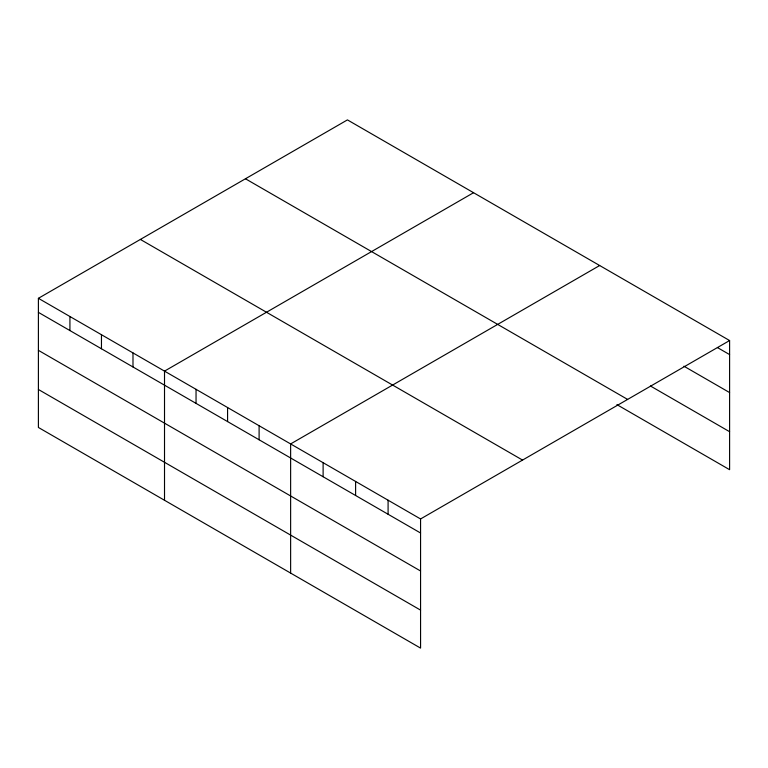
<?xml version="1.0" encoding="UTF-8"?>
<svg xmlns="http://www.w3.org/2000/svg" width="768" height="768" viewBox="0 0 768 768"><rect width="100%" height="100%" fill="white"/><g stroke="black" fill="none" stroke-linecap="round" stroke-linejoin="round"><path stroke-width="1.15" d="M420.566 570.989L420.566 518.957L38.4 298.31L38.4 427.459L420.566 648.106L420.566 570.989L38.4 350.342M616.915 404.63L729.6 469.69L729.6 340.541L347.434 119.894L38.4 298.31M473.549 192.71L164.515 371.126L164.515 500.275M599.664 265.517L290.63 443.933L290.63 573.082M420.566 518.957L729.6 340.541M717.418 347.558L729.6 354.586M683.923 366.202L729.6 392.573M650.419 385.987L729.6 431.702M245.453 178.771L627.619 399.418M140.381 239.434L522.547 460.08M38.4 312.365L420.566 533.002M38.4 389.482L420.566 610.118M388.09 500.198L388.09 514.253M355.603 481.45L355.603 495.494M323.117 462.691L323.117 476.736M259.104 425.731L259.104 439.786M227.578 407.53L227.578 421.584M196.042 389.328L196.042 403.373M132.989 352.925L132.989 366.97M101.462 334.714L101.462 348.768M69.926 316.512L69.926 330.566"/></g></svg>
